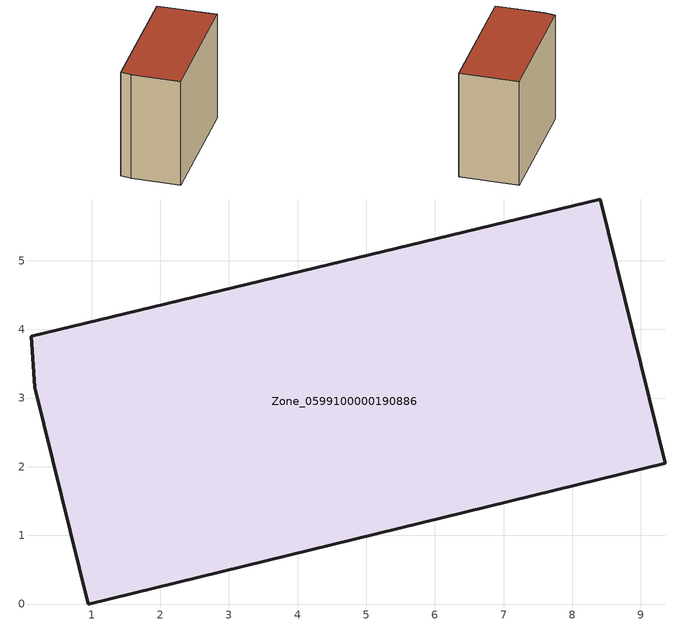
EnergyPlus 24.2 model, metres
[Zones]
Zone_0599100000190886
 floor ground (C_G): 0.95,0 0.17,3.16 0.12,3.9 8.41,5.9 9.36,2.05 z0
 wall outside (C_F): 9.36,2.05 8.41,5.9 0.12,3.9 0.17,3.16 0.95,0 9.36,2.05 z0:7.61
 roof outside (C_R): 0.17,3.16 0.95,0 9.36,2.05 8.41,5.9 0.12,3.9 z7.61
[BUILDING]
Pand.0599100000190886: North Axis=0; Terrain=City; Loads Convergence Tolerance Value=0.04; Temperature Convergence Tolerance Value=0.4; Solar Distribution=FullExterior; Maximum Number of Warmup Days=25; Minimum Number of Warmup Days=1
[Site:Location]
Rotterdam.The.Hague.AP_ZH_NLD Design_Conditions: Latitude=51.96; Longitude=4.45; Time Zone=1; Elevation=-4.5
[SITE:GROUNDTEMPERATURE:BUILDINGSURFACE]
18, 18, 18, 18, 18, 18, 18, 18, 18, 18, 18, 18
[MATERIAL] Thermal Absorptance=0.9; Solar Absorptance=0.7; Visible Absorptance=0.7
Name | Roughness | Thickness | Conductivity | Density | Specific Heat
G.TI.1946 | MediumSmooth | 0.15 | 1 | 540 | 1210
F.TI.1946 | Rough | 0.3 | 0.857143 | 1920 | 840
R.TI.1946 | MediumRough | 0.2 | 0.1 | 1500 | 1000
[CONSTRUCTION]
C_G: G.TI.1946
C_F: F.TI.1946
C_R: R.TI.1946
[ZONE]
Zone_0599100000190886: Type=1; Multiplier=1; Ceiling Height=Autocalculate; Volume=Autocalculate; Floor Area=autocalculate; Part of Total Floor Area=Yes
[ZONEINFILTRATION:DESIGNFLOWRATE]
Infil_Zone_0599100000190886: Zone or ZoneList or Space or SpaceList=Zone_0599100000190886; Schedule=AlwaysOn; Design Flow Rate Calculation Method=Flow/Area; Flow Rate per Floor Area=0.003; Constant Term Coefficient=1; Temperature Term Coefficient=0; Velocity Term Coefficient=0; Velocity Squared Term Coefficient=0
[HVACTEMPLATE:ZONE:IDEALLOADSAIRSYSTEM]
Zone_0599100000190886: Maximum Heating Supply Air Temperature=50; Minimum Cooling Supply Air Temperature=13; Maximum Heating Supply Air Humidity Ratio=0.0156; Minimum Cooling Supply Air Humidity Ratio=0.0077; Heating Limit=NoLimit; Cooling Limit=NoLimit; Dehumidification Control Type=ConstantSensibleHeatRatio; Cooling Sensible Heat Ratio=0.7; Dehumidification Setpoint=60; Humidification Control Type=None; Humidification Setpoint=30; Outdoor Air Method=None; Outdoor Air Flow Rate per Person=0.00944; Outdoor Air Flow Rate per Zone Floor Area=0; Outdoor Air Flow Rate per Zone=0; Demand Controlled Ventilation Type=None; Outdoor Air Economizer Type=NoEconomizer; Heat Recovery Type=None; Sensible Heat Recovery Effectiveness=0.7; Latent Heat Recovery Effectiveness=0.65
[ZONECONTROL:THERMOSTAT]
ThermostatControl_Zone_0599100000190886: Zone or ZoneList=Zone_0599100000190886; Control Type Schedule=DualSetpointControlType; Control 1=Thermostat_Zone_0599100000190886; Temperature Difference Between Cutout And Setpoint=0
[THERMOSTATSETPOINT:DUALSETPOINT]
Thermostat_Zone_0599100000190886: Heating Setpoint Temperature Schedule=HeatingSetpoint_Zone_0599100000190886; Cooling Setpoint Temperature Schedule=CoolingSetpoint_Zone_0599100000190886
[SCHEDULE:COMPACT]
HeatingSetpoint_Zone_0599100000190886: Through: 12/31, For: AllDays, Until: 24:00, 21
CoolingSetpoint_Zone_0599100000190886: Through: 12/31, For: AllDays, Until: 24:00, 24
DualSetpointControlType: Through: 12/31, For: AllDays, Until: 24:00, 4
AlwaysOn: Through: 12/31, For: AllDays, Until: 24:00, 1
